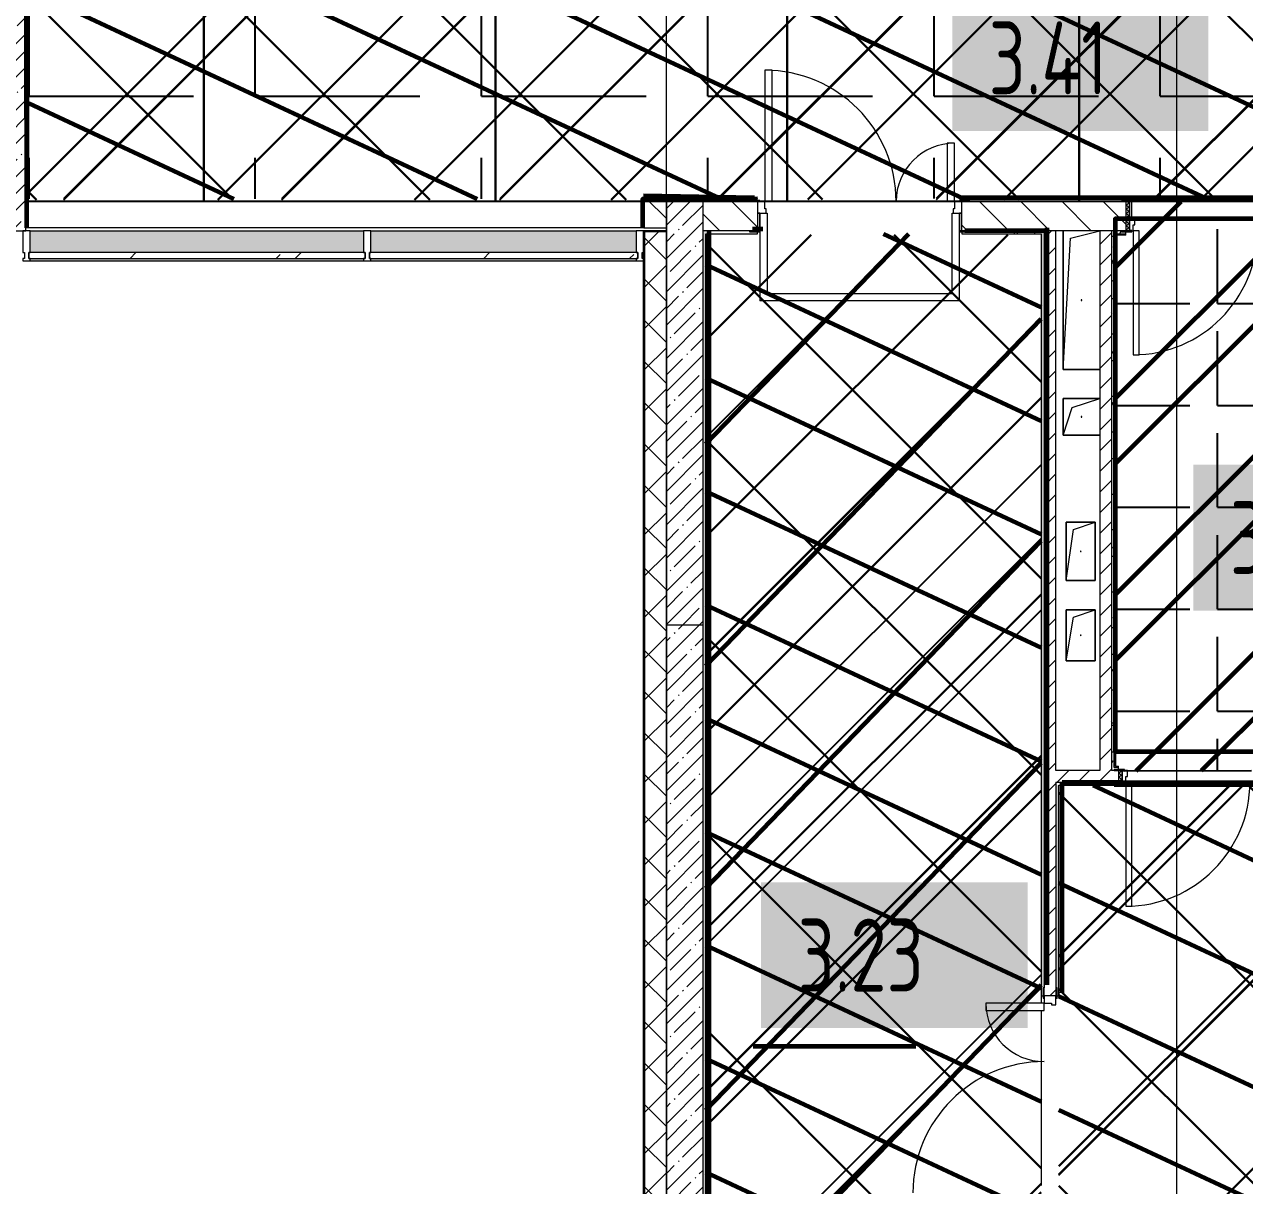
# Model space of a CAD drawing. Header units: millimetres. Extents: x -164500 to 426394, y -51911 to 102118.
# Drawn here: x 374187 to 382551, y 3855 to 11815 of the extents above; entities that cross this region are included whole.
import ezdxf

# ---------------------------------------------------------------- set-up
doc = ezdxf.new("R2010")
doc.units = ezdxf.units.MM
for name, color, linetype, lineweight in [('0) шлифовка', 5, 'Continuous', 60), ('1.4) Плинтус ПЛ-4', 6, 'Continuous', 60), ('196 1-3 этаж гидро изол', 6, 'Continuous', 60), ('284 стык. профилей', 1, 'Continuous', 120), ('5.2) Л-1 Линолеум', 100, 'Continuous', 30), ('7.5) НЗ Линолеум Темпо ПЛЮС', 134, 'Continuous', 30), ('8.1) Нал пол Окт', 5, 'Continuous', 60), ('A-DOOR-2', 7, 'Continuous', 5), ('A-FLOR', 7, 'Continuous', 9), ('A-GENM', 7, 'Continuous', 9), ('A-GLAZ-CURT', 7, 'Continuous', 9), ('A-GLAZ-CURT-1', 7, 'Continuous', 5), ('A-GLAZ-CURT-2', 7, 'Continuous', 20), ('A-GLAZ-CWMG', 7, 'Continuous', 9), ('A-GLAZ-CWMG-1', 7, 'Continuous', 20), ('A-WALL', 7, 'Continuous', 5), ('I-WALL', 7, 'Continuous', 5), ('Оси', 7, 'Continuous', 9)]:
    doc.layers.add(name, color=color, linetype=linetype, lineweight=lineweight)
for name, color, linetype in [('1.2) плитка КР3', 160, 'Continuous'), ('2) защита вин плитк', 6, 'Continuous'), ('3.1) Наливной пол', 3, 'Continuous'), ('3.2.3) Нал-ой пол 4 вып', 3, 'Continuous'), ('3.2.3) Нал-ой пол 5 вып', 5, 'Continuous'), ('3.2.3) П-13', 5, 'Continuous')]:
    doc.layers.add(name, color=color, linetype=linetype)
doc.layers.add('A-AREA-PATT-3', color=7, linetype='Continuous', lineweight=5, true_color=0xe6fae8, transparency=1)
for name, color, linetype, lineweight, true_color in [('A-DOOR-1', 7, 'Continuous', 5, 0xc0c0c0), ('A-DOOR-FRAM-1', 7, 'Continuous', 5, 0xc0c0c0), ('A-WALL-1', 9, 'Continuous', 5, 0x808080), ('A-WALL-FNSH-1', 9, 'Continuous', 5, 0x808080)]:
    doc.layers.add(name, color=color, linetype=linetype, lineweight=lineweight, true_color=true_color)
doc.styles.add('СПДС', font='ГОСТ тип А.ttf', dxfattribs={"width": 0.9})
pattern_1 = [(155, (292979.4, 11329), (-297.8825, -638.811), [])]
pattern_2 = [(45, (289227.4, 1e-08), (-70.71068, 70.71068), [])]
pattern_3 = [(45, (289227.4, 1e-08), (-114.04925, 114.04925), []), (45, (289341.45, 1e-08), (-114.04925, 114.04925), [201.612, -40.322, 6.706, -33.617])]
pattern_4 = [(135, (289227.4, 1e-08), (-141.42136, -141.42136), [])]
pattern_5 = [(0, (289227.4, 1e-08), (243.84, 60.96), [20.117, -162.763, 20.117, -162.763, -975.36]), (0, (289227.4, 1e-08), (243.84, 60.96), [-365.76, 20.117, -345.643, 20.117, -162.763, -426.72]), (0, (289227.4, 1e-08), (243.84, 60.96), [-914.4, 20.117, -101.803, 20.117, -284.683]), (120, (289318.84, 30.48), (-174.71291, 180.691634), [20.117, -162.763, 20.117, -162.763, -975.36]), (120, (289318.84, 30.48), (-174.71291, 180.691634), [-365.76, 20.117, -345.643, 20.117, -162.763, -426.72]), (120, (289318.84, 30.48), (-174.71291, 180.691634), [-914.4, 20.117, -101.803, 20.117, -284.683]), (240, (289349.32, 152.4), (-69.12709, -241.651634), [20.117, -162.763, 20.117, -162.763, -975.36]), (240, (289349.32, 152.4), (-69.12709, -241.651634), [-365.76, 20.117, -345.643, 20.117, -162.763, -426.72]), (240, (289349.32, 152.4), (-69.12709, -241.651634), [-914.4, 20.117, -101.803, 20.117, -284.683])]
pattern_6 = [(45, (292979.4, 11329), (-747.606, 747.606), [])]
pattern_7 = [(45, (292979.4, 11322.1), (-747.606, 747.606), [])]
pattern_8 = [(45, (374218.4, 26822.1), (-747.606, 747.606), [])]
pattern_9 = [(45, (292979.4, 11329), (-673.519, 673.519), []), (135, (292979.4, 11329), (-673.519, -673.519), [])]

# ---------------------------------------------------------------- blocks, each defined once
blk = doc.blocks.new('GM_Отверстие прямоугольное _в плите_ - Отверстие-21958801-Объем проектирования 3 этажа')
at = {"layer": 'A-GENM'}
for p, q in [((-100, -175), (-100, 175)), ((-100, 175), (100, 175)), ((100, 175), (-100, 175)), ((-100, 175), (-100, -175)), ((-50, 125), (100, 175)), ((100, 175), (100, -175)), ((100, -175), (100, 175)), ((-100, -175), (-50, 125)), ((100, -175), (-100, -175)), ((-100, -175), (100, -175))]:
    blk.add_line(p, q, dxfattribs=at)
for start, end in [(360, 180), (180, 360)]:
    blk.add_arc((0, 0), 2.5, start, end, dxfattribs=at)
blk = doc.blocks.new('GM_Отверстие прямоугольное _в плите_ - Отверстие-21992361-Объем проектирования 3 этажа')
at = {"layer": 'A-GENM'}
for p, q in [((-100, -200), (-100, 200)), ((-100, 200), (100, 200)), ((100, 200), (-100, 200)), ((-100, 200), (-100, -200)), ((-50, 150), (100, 200)), ((100, 200), (100, -200)), ((100, -200), (100, 200)), ((-100, -200), (-50, 150)), ((100, -200), (-100, -200)), ((-100, -200), (100, -200))]:
    blk.add_line(p, q, dxfattribs=at)
for start, end in [(360, 180), (180, 360)]:
    blk.add_arc((0, 0), 2.5, start, end, dxfattribs=at)
blk = doc.blocks.new('GM_Отверстие прямоугольное _в плите_ - Отверстие-21992459-Объем проектирования 3 этажа')
at = {"layer": 'A-GENM'}
for p, q in [((-125, -475), (-125, 475)), ((-125, 475), (-125, -475)), ((-125, -475), (-75, 425)), ((-75, 425), (125, 475)), ((125, -475), (-125, -475)), ((-125, -475), (125, -475))]:
    blk.add_line(p, q, dxfattribs=at)
for start, end in [(360, 180), (180, 360)]:
    blk.add_arc((0, 0), 2.5, start, end, dxfattribs=at)
blk = doc.blocks.new('GM_Отверстие прямоугольное _в плите_ - Отверстие-21605184-Объем проектирования 3 этажа')
at = {"layer": 'A-GENM'}
for p, q in [((-125, -125), (-125, 125)), ((-125, 125), (125, 125)), ((125, 125), (-125, 125)), ((-125, 125), (-125, -125)), ((-62.5, 62.5), (125, 125)), ((-125, -125), (-62.5, 62.5)), ((125, -125), (-125, -125)), ((-125, -125), (125, -125))]:
    blk.add_line(p, q, dxfattribs=at)
for start, end in [(360, 180), (180, 360)]:
    blk.add_arc((0, 0), 2.5, start, end, dxfattribs=at)
blk = doc.blocks.new('Системная панель - Стекло - 40мм-33184352-Объем проектирования 3 этажа')
at = {"layer": 'A-GLAZ-CURT-1'}
h = blk.add_hatch(dxfattribs=at)
h.set_pattern_fill('FP_201', color=256, style=0, pattern_type=2)
h.set_pattern_definition([(45, (-86342.5, -10010), (-565.6854, 565.6854), [400, -1200]), (45, (-86742.5, -10210), (-565.6854, 565.6854), [1200, -400]), (45, (-85942.5, -10410), (-565.6854, 565.6854), [400, -1200])])
h.paths.add_polyline_path([(509.9, 0), (1152.5, 0), (1152.5, 40), (-1152.5, 40), (-1152.5, 0)])
at = {"layer": 'A-GLAZ-CURT-2'}
for p, q in [((1152.5, 40), (-1152.5, 40)), ((-1152.5, 40), (-1152.5, 0)), ((-1152.5, 0), (1152.5, 0)), ((1152.5, 0), (1152.5, 40))]:
    blk.add_line(p, q, dxfattribs=at)
blk = doc.blocks.new('Системная панель - Стекло - 40мм-33184353-Объем проектирования 3 этажа')
at = {"layer": 'A-GLAZ-CURT-1'}
h = blk.add_hatch(dxfattribs=at)
h.set_pattern_fill('FP_202', color=256, style=0, pattern_type=2)
h.set_pattern_definition([(45, (-88444.25, -10010), (-565.6854, 565.6854), [400, -1200]), (45, (-88844.25, -10210), (-565.6854, 565.6854), [1200, -400]), (45, (-88044.25, -10410), (-565.6854, 565.6854), [400, -1200])])
h.paths.add_polyline_path([(583.7, 0), (919.2, 0), (919.2, 40), (-919.2, 40), (-919.2, 0), (-244.3, 0)])
at = {"layer": 'A-GLAZ-CURT-2'}
for p, q in [((919.2, 40), (-919.2, 40)), ((-919.2, 40), (-919.2, 0)), ((-919.2, 0), (919.2, 0)), ((919.2, 0), (919.2, 40))]:
    blk.add_line(p, q, dxfattribs=at)
blk = doc.blocks.new('Прямоугольный импост - Импост структурный с накладкой - 190мм-33184356-Объем проектирования 3 этажа')
at = {"layer": 'A-GLAZ-CWMG-1'}
for p, q in [((-50, 0), (-50, 17)), ((-50, 17), (0, 17)), ((-40, 0), (-50, 0)), ((-40, -40), (-40, 0)), ((0, 0), (-10, 0)), ((-10, 0), (-10, -40)), ((0, 17), (0, 0)), ((-50, -190), (-50, -40)), ((-50, -40), (-40, -40)), ((-10, -40), (0, -40)), ((0, -40), (0, -190)), ((0, -190), (-50, -190))]:
    blk.add_line(p, q, dxfattribs=at)
blk = doc.blocks.new('Прямоугольный импост - Импост структурный с накладкой - 190мм-33184358-Объем проектирования 3 этажа')
at = {"layer": 'A-GLAZ-CWMG-1'}
for p, q in [((0, 17), (-50, 17)), ((-50, 17), (-50, 0)), ((-50, 0), (-40, 0)), ((-40, 0), (-40, -40)), ((-10, -40), (-10, 0)), ((-10, 0), (0, 0)), ((0, 0), (0, 17)), ((-40, -40), (-50, -40)), ((-50, -40), (-50, -190)), ((0, -40), (-10, -40)), ((0, -190), (0, -40)), ((-50, -190), (0, -190))]:
    blk.add_line(p, q, dxfattribs=at)
blk = doc.blocks.new('Прямоугольный импост - Импост структурный с накладкой - 190мм-33184349-Объем проектирования 3 этажа')
at = {"layer": 'A-GLAZ-CWMG-1'}
for p, q in [((-25, 0), (-25, 17)), ((-25, 17), (25, 17)), ((-15, 0), (-25, 0)), ((-15, -40), (-15, 0)), ((25, 0), (15, 0)), ((15, 0), (15, -40)), ((25, 17), (25, 0)), ((-25, -190), (-25, -40)), ((-25, -40), (-15, -40)), ((15, -40), (25, -40)), ((25, -40), (25, -190)), ((25, -190), (-25, -190))]:
    blk.add_line(p, q, dxfattribs=at)
blk = doc.blocks.new('Прямоугольный импост - Импост структурный с накладкой - 190мм-23186050-Объем проектирования 3 этажа')
at = {"layer": 'A-GLAZ-CWMG'}
for points in [[(87285, 10250), (87285, 10400), (85000, 10400), (85000, 10250), (86652.4, 10250)], [(87285, 10193), (87285, 10210), (85000, 10210), (85000, 10193), (86652.4, 10193)]]:
    blk.add_hatch(color=256, dxfattribs=at).paths.add_polyline_path(points)
for p, q in [((85000, 10400), (87285, 10400)), ((85000, 10193), (87285, 10193))]:
    blk.add_line(p, q, dxfattribs=at)
blk = doc.blocks.new('Прямоугольный импост - Импост структурный с накладкой - 190мм-23186051-Объем проектирования 3 этажа')
at = {"layer": 'A-GLAZ-CWMG'}
for points in [[(88000, 10250), (88000, 10400), (87335, 10400), (87335, 10250)], [(87335, 10193), (88000, 10193), (88000, 10210), (87335, 10210)]]:
    blk.add_hatch(color=256, dxfattribs=at).paths.add_polyline_path(points)
for p, q in [((87335, 10400), (88000, 10400)), ((87335, 10193), (88000, 10193))]:
    blk.add_line(p, q, dxfattribs=at)
blk = doc.blocks.new('Прямоугольный импост - Импост структурный с накладкой - 190мм-23186052-Объем проектирования 3 этажа')
at = {"layer": 'A-GLAZ-CWMG'}
for points in [[(88000, 10250), (89153.5, 10250), (89153.5, 10400), (88000, 10400), (88000, 10380)], [(89153.5, 10193), (89153.5, 10210), (88000, 10210), (88000, 10193), (88828, 10193)]]:
    blk.add_hatch(color=256, dxfattribs=at).paths.add_polyline_path(points)
for p, q in [((88000, 10400), (89153.5, 10400)), ((88000, 10193), (89153.5, 10193))]:
    blk.add_line(p, q, dxfattribs=at)

msp = doc.modelspace()

# ---------------------------------------------------------------- hatches: boundary and pattern name
at = {"layer": '0) шлифовка', "true_color": 0x2776bb}
h = msp.add_hatch(dxfattribs=at)
h.set_pattern_fill('ANSI31', color=152, scale=222, angle=110)
h.set_pattern_definition([(155, (374218.4, 26829), (-297.882, -638.81), [])])
h.paths.add_polyline_path([(387706.402, 13379), (387677.402, 13379), (374218.402, 13379), (374218.402, 10620), (378430.902, 10620), (378430.902, 10621), (379212.402, 10621), (384786.395, 10621), (384786.395, 10622), (386435.177, 10622), (386625.402, 10621.105), (386625.402, 11341), (387706.402, 11341)])
h = msp.add_hatch(dxfattribs=at)
h.set_pattern_fill('ANSI31', color=152, scale=222, angle=110)
h.set_pattern_definition(pattern_1)
h.paths.add_polyline_path([(381156.402, 10379), (380612.402, 10379), (378858.402, 10379), (378858.402, 171), (381156.402, 171), (381156.402, 3755)])
h = msp.add_hatch(dxfattribs=at)
h.set_pattern_fill('ANSI31', color=152, scale=222, angle=110)
h.set_pattern_definition(pattern_1)
h.paths.add_polyline_path([(383416.402, 6599), (382637.402, 6599), (381278.402, 6599), (381278.402, 5155), (381278.402, 171), (381957.402, 171), (382857.402, 171), (384007.402, 171), (386307.402, 171), (387357.402, 171), (388257.402, 171), (389157.402, 171), (390057.402, 171), (390796.402, 171), (390796.402, 1465), (390796.402, 5159), (389937.402, 5159), (383416.402, 5159)])
at = {"layer": '1.2) плитка КР3'}
h = msp.add_hatch(dxfattribs=at)
h.set_pattern_fill('ANGLE', color=256, scale=100)
h.set_pattern_definition([(0, (381666.4, 10600), (0, 698.5), [508, -190.5]), (90, (381666.4, 10600), (-698.5, 4e-14), [508, -190.5])])
h.paths.add_polyline_path([(383408.402, 10371), (382687.402, 10371), (382630.259, 10401), (382637.402, 10401), (382637.402, 10440), (382627.402, 10440), (382627.402, 10480), (382647.402, 10548.571), (382647.402, 10600), (381777.402, 10600), (381777.402, 10480), (381797.402, 10480), (381797.402, 10440), (381785.402, 10392), (381737.402, 10392), (381737.402, 10371), (381666.402, 10371), (381666.402, 6729), (381687.402, 6729), (381742.64, 6700), (381747.402, 6700), (381747.402, 6699.023), (382577.402, 6699.977), (382577.402, 6700), (382597.402, 6700), (382597.402, 6708), (382637.402, 6708), (382637.402, 6729), (383408.402, 6729)])
at = {"layer": '196 1-3 этаж гидро изол'}
h = msp.add_hatch(dxfattribs=at)
h.set_pattern_fill('ANSI32', color=256, scale=100)
h.set_pattern_definition([(45, (381666.4, 10600), (-673.52, 673.52), []), (45, (382115.4, 10600), (-673.52, 673.52), [])])
h.paths.add_polyline_path([(383408.402, 10371), (382687.402, 10371), (382630.259, 10401), (382637.402, 10401), (382637.402, 10440), (382627.402, 10440), (382627.402, 10480), (382647.402, 10548.571), (382647.402, 10600), (381777.402, 10600), (381777.402, 10480), (381797.402, 10480), (381797.402, 10440), (381785.402, 10392), (381737.402, 10392), (381737.402, 10371), (381666.402, 10371), (381666.402, 6729), (381687.402, 6729), (381742.64, 6700), (381747.402, 6700), (381747.402, 6699.023), (382577.402, 6699.977), (382577.402, 6700), (382597.402, 6700), (382597.402, 6708), (382637.402, 6708), (382637.402, 6729), (383408.402, 6729)])
at = {"layer": '2) защита вин плитк'}
h = msp.add_hatch(dxfattribs=at)
h.set_pattern_fill('ANSI31', color=256, scale=333)
h.set_pattern_definition(pattern_8)
h.paths.add_polyline_path([(387706.402, 13372.054), (387677.402, 13372.054), (374218.402, 13372.054), (374218.402, 10613.054), (378430.902, 10613.054), (378430.902, 10614.054), (379212.402, 10614.054), (384786.395, 10614.054), (384786.395, 10615.054), (386435.177, 10615.054), (386625.402, 10614.159), (386625.402, 11334.054), (387706.402, 11334.054)])
h = msp.add_hatch(dxfattribs=at)
h.set_pattern_fill('ANSI31', color=256, scale=333)
h.set_pattern_definition(pattern_8)
h.paths.add_polyline_path([(387706.402, 13372.054), (387677.402, 13372.054), (374218.402, 13372.054), (374218.402, 10613.054), (378430.902, 10613.054), (378430.902, 10614.054), (379212.402, 10614.054), (384786.395, 10614.054), (384786.395, 10615.054), (386435.177, 10615.054), (386625.402, 10614.159), (386625.402, 11334.054), (387706.402, 11334.054)])
h = msp.add_hatch(dxfattribs=at)
h.set_pattern_fill('ANSI31', color=256, scale=333)
h.set_pattern_definition(pattern_7)
h.paths.add_polyline_path([(381156.402, 10372.054), (380612.402, 10372.054), (378858.402, 10372.054), (378858.402, 164.054), (381156.402, 164.054), (381156.402, 3748.054)])
h = msp.add_hatch(dxfattribs=at)
h.set_pattern_fill('ANSI31', color=256, scale=333)
h.set_pattern_definition(pattern_7)
h.paths.add_polyline_path([(381156.402, 10372.054), (380612.402, 10372.054), (378858.402, 10372.054), (378858.402, 164.054), (381156.402, 164.054), (381156.402, 3748.054)])
h = msp.add_hatch(dxfattribs=at)
h.set_pattern_fill('ANSI31', color=256, scale=333)
h.set_pattern_definition(pattern_7)
h.paths.add_polyline_path([(383416.402, 6592.054), (382637.402, 6592.054), (381278.402, 6592.054), (381278.402, 5148.054), (381278.402, 164.054), (381957.402, 164.054), (382857.402, 164.054), (384007.402, 164.054), (386307.402, 164.054), (387357.402, 164.054), (388257.402, 164.054), (389157.402, 164.054), (390057.402, 164.054), (390796.402, 164.054), (390796.402, 1458.054), (390796.402, 5152.054), (389937.402, 5152.054), (383416.402, 5152.054)])
at = {"layer": '3.1) Наливной пол'}
h = msp.add_hatch(dxfattribs=at)
h.set_pattern_fill('ANSI31', color=256, scale=333)
h.set_pattern_definition(pattern_6)
h.paths.add_polyline_path([(383416.402, 6599), (382637.402, 6599), (381278.402, 6599), (381278.402, 5155), (381278.402, 171), (381957.402, 171), (382857.402, 171), (384007.402, 171), (386307.402, 171), (387357.402, 171), (388257.402, 171), (389157.402, 171), (390057.402, 171), (390796.402, 171), (390796.402, 1465), (390796.402, 5159), (389937.402, 5159), (383416.402, 5159)])
at = {"layer": '3.2.3) Нал-ой пол 4 вып'}
h = msp.add_hatch(dxfattribs=at)
h.set_pattern_fill('ANSI31', color=256, scale=333)
h.set_pattern_definition(pattern_6)
h.paths.add_polyline_path([(383416.402, 6599), (382637.402, 6599), (381278.402, 6599), (381278.402, 5155), (381278.402, 171), (381957.402, 171), (382857.402, 171), (384007.402, 171), (386307.402, 171), (387357.402, 171), (388257.402, 171), (389157.402, 171), (390057.402, 171), (390796.402, 171), (390796.402, 1465), (390796.402, 5159), (389937.402, 5159), (383416.402, 5159)])
at = {"layer": '3.2.3) Нал-ой пол 5 вып'}
h = msp.add_hatch(dxfattribs=at)
h.set_pattern_fill('ANSI34', color=256, scale=222)
h.set_pattern_definition([(45, (292979.4, 11329), (-2990.43, 2990.43), []), (45, (293976, 11329), (-2990.43, 2990.43), []), (45, (294973, 11329), (-2990.43, 2990.43), []), (45, (295970, 11329), (-2990.43, 2990.43), [])])
h.paths.add_polyline_path([(381156.402, 10379), (380612.402, 10379), (378858.402, 10379), (378858.402, 171), (381156.402, 171), (381156.402, 3755)])
at = {"layer": '3.2.3) П-13'}
h = msp.add_hatch(dxfattribs=at)
h.set_pattern_fill('ANGLE', color=256, scale=222)
h.set_pattern_definition([(0, (374218.4, 26829), (0, 1550.67), [1127.76, -422.91]), (90, (374218.4, 26829), (-1550.67, 9e-14), [1127.76, -422.91])])
h.paths.add_polyline_path([(387706.402, 13379), (387677.402, 13379), (374218.402, 13379), (374218.402, 10620), (378430.902, 10620), (378430.902, 10621), (379212.402, 10621), (384786.395, 10621), (384786.395, 10622), (386435.177, 10622), (386625.402, 10621.105), (386625.402, 11341), (387706.402, 11341)])
at = {"layer": '5.2) Л-1 Линолеум'}
h = msp.add_hatch(dxfattribs=at)
h.set_pattern_fill('ANSI37', color=256, scale=300)
h.set_pattern_definition([(45, (374218.4, 26829), (-673.52, 673.52), []), (135, (374218.4, 26829), (-673.52, -673.52), [])])
h.paths.add_polyline_path([(387706.402, 13372.054), (387677.402, 13372.054), (374218.402, 13372.054), (374218.402, 10613.054), (378430.902, 10613.054), (378430.902, 10614.054), (379212.402, 10614.054), (384786.395, 10614.054), (384786.395, 10615.054), (386435.177, 10615.054), (386625.402, 10614.159), (386625.402, 11334.054), (387706.402, 11334.054)])
h = msp.add_hatch(dxfattribs=at)
h.set_pattern_fill('ANSI37', color=256, scale=300)
h.set_pattern_definition(pattern_9)
h.paths.add_polyline_path([(381156.402, 10372.054), (380612.402, 10372.054), (378858.402, 10372.054), (378858.402, 164.054), (381156.402, 164.054), (381156.402, 3748.054)])
h = msp.add_hatch(dxfattribs=at)
h.set_pattern_fill('ANSI37', color=256, scale=300)
h.set_pattern_definition(pattern_9)
h.paths.add_polyline_path([(383416.402, 6592.054), (382637.402, 6592.054), (381278.402, 6592.054), (381278.402, 5148.054), (381278.402, 164.054), (381957.402, 164.054), (382857.402, 164.054), (384007.402, 164.054), (386307.402, 164.054), (387357.402, 164.054), (388257.402, 164.054), (389157.402, 164.054), (390057.402, 164.054), (390796.402, 164.054), (390796.402, 1458.054), (390796.402, 5152.054), (389937.402, 5152.054), (383416.402, 5152.054)])
at = {"layer": '7.5) НЗ Линолеум Темпо ПЛЮС'}
h = msp.add_hatch(dxfattribs=at)
h.set_pattern_fill('ANSI31', color=256, scale=333)
h.set_pattern_definition([(45, (374218.4, 26829), (-747.606, 747.606), [])])
h.paths.add_polyline_path([(387706.402, 13379), (387677.402, 13379), (374218.402, 13379), (374218.402, 10620), (378430.902, 10620), (378430.902, 10621), (379212.402, 10621), (384786.395, 10621), (384786.395, 10622), (386435.177, 10622), (386625.402, 10621.105), (386625.402, 11341), (387706.402, 11341)])
at = {"layer": '8.1) Нал пол Окт', "transparency": 33554687}
h = msp.add_hatch(dxfattribs=at)
h.set_pattern_fill('ANSI31', color=256, scale=333, angle=1)
h.set_pattern_definition([(46, (292979.4, 11329), (-760.54, 734.445), [])])
h.paths.add_polyline_path([(381156.402, 10379), (380612.402, 10379), (378858.402, 10379), (378858.402, 171), (381156.402, 171), (381156.402, 3755)])
at = {"layer": 'A-AREA-PATT-3'}
h = msp.add_hatch(color=256, dxfattribs=at)
h.paths.add_polyline_path([(383408.402, 6724.5), (383412.902, 6724.5), (383412.902, 10375.5), (382687.402, 10375.5), (382687.402, 10371), (383408.402, 10371), (383408.402, 6729), (382637.402, 6729), (382637.733, 6724.5), (383027.402, 6724.5)])
h.paths.add_polyline_path([(381676.902, 6724.5), (381687.402, 6724.5), (381687.328, 6729), (381666.402, 6729), (381666.402, 10371), (381737.402, 10371), (381737.341, 10375.5), (381661.902, 10375.5), (381661.902, 6724.5), (381666.402, 6724.5)])
at = {"layer": 'A-DOOR-2'}
h = msp.add_hatch(dxfattribs=at)
h.set_pattern_fill('FP_33', color=256, angle=180, style=0, pattern_type=2)
h.set_pattern_definition([(315, (380398.491, 10335.315), (14.14214, 14.14214), []), (45, (380398.491, 10335.315), (-14.14214, 14.14214), [])])
h.paths.add_polyline_path([(381762.402, 10400), (381762.402, 10600), (381737.402, 10600), (381737.402, 10400)])
h = msp.add_hatch(dxfattribs=at)
h.set_pattern_fill('FP_35', color=256, angle=180, style=0, pattern_type=2)
h.set_pattern_definition([(315, (380348.491, 6555.315), (14.14214, 14.14214), []), (45, (380348.491, 6555.315), (-14.14214, 14.14214), [])])
h.paths.add_polyline_path([(381687.402, 6620), (381712.402, 6622.105), (381712.402, 6700), (381687.402, 6700)])
at = {"layer": 'A-WALL'}
h = msp.add_hatch(dxfattribs=at)
h.set_pattern_fill('FP_24', color=256, style=0, pattern_type=2)
h.set_pattern_definition([(45, (289227.4, 1e-08), (-141.42136, 141.42136), []), (135, (289227.4, 1e-08), (-141.42136, -141.42136), [])])
h.paths.add_polyline_path([(378587.402, -100), (378587.402, 10392), (378437.402, 10392), (378437.402, -100)])
at = {"layer": 'I-WALL'}
h = msp.add_hatch(dxfattribs=at)
h.set_pattern_fill('FP_1', color=256, style=0, pattern_type=2)
h.set_pattern_definition(pattern_3)
h.paths.add_polyline_path([(373988.095, 10400), (374197.402, 10400), (374197.402, 19100), (373977.402, 19100), (373977.402, 10400), (373985.821, 10400)])
h = msp.add_hatch(dxfattribs=at)
h.set_pattern_fill('FP_191', color=256, style=0, pattern_type=2)
h.set_pattern_definition(pattern_5)
h.paths.add_polyline_path([(374217.402, 10620), (374217.402, 13400), (374197.402, 13400), (374197.402, 10620), (374202.129, 10620)])
h = msp.add_hatch(dxfattribs=at)
h.set_pattern_fill('FP_23', color=256, style=0, pattern_type=2)
h.set_pattern_definition(pattern_4)
h.paths.add_polyline_path([(378587.402, 10420), (378587.402, 10620), (378430.902, 10620), (378430.902, 10420)])
h = msp.add_hatch(dxfattribs=at)
h.set_pattern_fill('FP_1', color=256, style=0, pattern_type=2)
h.set_pattern_definition(pattern_3)
h.paths.add_polyline_path([(378837.402, 7700), (378837.402, 10600), (378587.402, 10600), (378587.402, 7700)])
h = msp.add_hatch(dxfattribs=at)
h.set_pattern_fill('FP_23', color=256, style=0, pattern_type=2)
h.set_pattern_definition(pattern_4)
h.paths.add_polyline_path([(396337.402, 10400), (396357.402, 10400), (396357.402, 10600), (394322.402, 10600), (394322.402, 10400), (395459.78, 10400)])
h.paths.add_polyline_path([(392842.402, 10400), (392872.402, 10400), (392872.402, 10600), (390837.402, 10600), (390837.402, 10400), (391108.676, 10400)])
h.paths.add_polyline_path([(383437.402, 10400), (383437.402, 10600), (382687.402, 10600), (382687.402, 10400), (383417.402, 10400)])
h.paths.add_polyline_path([(379188.048, 10400), (379212.402, 10400), (379212.402, 10600), (378837.402, 10600), (378837.402, 10400), (379187.402, 10400)])
h.paths.add_polyline_path([(381307.402, 10400), (381737.402, 10400), (381737.402, 10600), (380612.402, 10600), (380612.402, 10400), (381257.402, 10400)])
h = msp.add_hatch(dxfattribs=at)
h.set_pattern_fill('FP_191', color=256, style=0, pattern_type=2)
h.set_pattern_definition(pattern_5)
h.paths.add_polyline_path([(378837.402, 170), (378857.402, 170), (378856.45, 10380), (378837.402, 10400), (378837.402, 319.25)])
h.paths.add_polyline_path([(378857.402, 10380), (378857.402, 10400), (378837.402, 10400), (378844.609, 10392.793)])
h = msp.add_hatch(dxfattribs=at)
h.set_pattern_fill('FP_191', color=256, style=0, pattern_type=2)
h.set_pattern_definition(pattern_5)
h.paths.add_polyline_path([(378971.002, 10380), (379212.402, 10380), (379212.402, 10392), (379157.402, 10392), (379157.402, 10400), (378857.402, 10400), (378857.404, 10380)])
h.paths.add_polyline_path([(380612.402, 10380), (381157.402, 10380), (381157.402, 10400), (380667.402, 10400), (380667.402, 10392), (380612.402, 10392)])
h = msp.add_hatch(dxfattribs=at)
h.set_pattern_fill('FP_191', color=256, style=0, pattern_type=2)
h.set_pattern_definition(pattern_5)
h.paths.add_polyline_path([(381177.402, 100), (381177.402, 3700), (381169.402, 3700), (381169.402, 3755), (381157.402, 3755), (381157.402, 100)])
h.paths.add_polyline_path([(381159.471, 5155), (381169.402, 5155), (381169.402, 5210), (381177.402, 5210), (381177.402, 10400), (381157.402, 10379), (381157.402, 5155)])
h.paths.add_polyline_path([(381157.402, 10380), (381177.402, 10400), (381157.402, 10400), (381157.402, 10391.795)])
h = msp.add_hatch(dxfattribs=at)
h.set_pattern_fill('FP_22', color=256, style=0, pattern_type=2)
h.set_pattern_definition(pattern_2)
h.paths.add_polyline_path([(381257.402, 100), (381257.402, 3755), (381177.402, 3755), (381177.402, 100)])
h.paths.add_polyline_path([(381177.402, 5155), (381257.402, 5155), (381257.402, 10400), (381177.402, 10400), (381177.402, 5180)])
h = msp.add_hatch(dxfattribs=at)
h.set_pattern_fill('FP_22', color=256, style=0, pattern_type=2)
h.set_pattern_definition(pattern_2)
h.paths.add_polyline_path([(381557.402, 6700), (381637.402, 6700), (381637.402, 10400), (381557.402, 10400), (381557.402, 6962.131)])
h = msp.add_hatch(dxfattribs=at)
h.set_pattern_fill('FP_191', color=256, style=0, pattern_type=2)
h.set_pattern_definition(pattern_5)
h.paths.add_polyline_path([(381657.402, 6720), (381657.238, 10400), (381637.402, 10400), (381637.402, 6720)])
h = msp.add_hatch(dxfattribs=at)
h.set_pattern_fill('FP_191', color=256, style=0, pattern_type=2)
h.set_pattern_definition(pattern_5)
h.paths.add_polyline_path([(381657.511, 10400), (381657.402, 10400), (381657.402, 10380)])
h.paths.add_polyline_path([(381666.402, 10380), (381737.402, 10380), (381737.402, 10392), (381707.402, 10392.5), (381707.402, 10400), (381657.511, 10400), (381657.402, 10380)])
h.paths.add_polyline_path([(382687.402, 10380), (383417.402, 10380), (383417.402, 10400), (382717.402, 10400), (382717.402, 10392), (382687.402, 10392)])
h = msp.add_hatch(dxfattribs=at)
h.set_pattern_fill('FP_1', color=256, style=0, pattern_type=2)
h.set_pattern_definition(pattern_3)
h.paths.add_polyline_path([(378587.402, 100), (378837.402, 100), (378837.402, 7700), (378587.402, 7700), (378587.402, 150)])
h = msp.add_hatch(dxfattribs=at)
h.set_pattern_fill('FP_22', color=256, style=0, pattern_type=2)
h.set_pattern_definition(pattern_2)
h.paths.add_polyline_path([(381637.402, 6620), (381687.402, 6620), (381687.402, 6700), (381257.402, 6700), (381257.402, 6620), (381557.402, 6620)])
h.paths.add_polyline_path([(382667.402, 6620), (383437.402, 6620), (383437.402, 6700), (382637.402, 6700), (382637.402, 6620)])
h = msp.add_hatch(dxfattribs=at)
h.set_pattern_fill('FP_191', color=256, style=0, pattern_type=2)
h.set_pattern_definition(pattern_5)
h.paths.add_polyline_path([(382687.402, 6700), (383417.402, 6700), (383417.402, 6720), (382637.402, 6720), (382637.51, 6708), (382667.402, 6708), (382667.402, 6700), (382677.282, 6700)])
h.paths.add_polyline_path([(381657.402, 6700), (381657.402, 6708), (381687.402, 6708), (381687.402, 6720), (381637.402, 6720), (381637.402, 6700)])
h = msp.add_hatch(dxfattribs=at)
h.set_pattern_fill('FP_191', color=256, style=0, pattern_type=2)
h.set_pattern_definition(pattern_5)
h.paths.add_polyline_path([(381318.692, 6600), (381687.402, 6600), (381687.402, 6612), (381657.402, 6612), (381657.402, 6620), (381257.402, 6620), (381257.402, 6600), (381314.321, 6600)])
h.paths.add_polyline_path([(382637.402, 6600), (383416.402, 6600), (383417.12, 6620), (382667.402, 6619.23), (382667.402, 6612), (382637.402, 6612)])
h = msp.add_hatch(dxfattribs=at)
h.set_pattern_fill('FP_191', color=256, style=0, pattern_type=2)
h.set_pattern_definition(pattern_5)
h.paths.add_polyline_path([(381257.402, 100), (381277.402, 100), (381275.333, 3755), (381265.402, 3755), (381265.402, 3700), (381257.402, 3700), (381257.402, 106.612)])
h.paths.add_polyline_path([(381265.402, 5155), (381277.402, 5155), (381277.402, 6599), (381257.402, 6600), (381258.164, 5210), (381265.402, 5210), (381265.402, 5168.333)])

# ---------------------------------------------------------------- linework, layer by layer
msp.add_lwpolyline([(414057.402, 10600), (374197.402, 10600), (374197.402, 13400), (414057.402, 13400)], close=True)
msp.add_lwpolyline([(381727.402, 6699), (382597.402, 6700)])
at = {"layer": '0) шлифовка'}
msp.add_lwpolyline([(379182.118, 4810.128), (380297.065, 4810.128)], dxfattribs=at)
at = {"layer": '1.4) Плинтус ПЛ-4'}
for p, q in [((378878.402, 10401), (378878.402, 191)), ((379178.402, 10413), (379248.402, 10413)), ((380633.402, 10401), (381178.402, 10401)), ((381198.402, 5231), (381198.402, 10421)), ((381298.402, 6621), (381298.402, 5176)), ((381299.402, 6620), (381708.402, 6620))]:
    msp.add_line(p, q, dxfattribs=at)
for points in [[(374367.402, 13420.941), (374197.402, 13420), (374202.402, 10420)], [(378429.902, 10641), (379192.402, 10628)], [(380597.402, 10628), (381737.402, 10628)], [(378426.402, 10420), (378426.402, 10620), (379212.402, 10621)]]:
    msp.add_lwpolyline(points, dxfattribs=at)
at = {"layer": '196 1-3 этаж гидро изол'}
msp.add_lwpolyline([(381664.264, 6831.088), (383394.264, 6831.088), (383394.264, 10482.088), (381664.264, 10482.088)], close=True, dxfattribs=at)
at = {"layer": '284 стык. профилей'}
for points in [[(381737.402, 10621), (383107.282, 10621)], [(381657.402, 6612), (383027.282, 6612)]]:
    msp.add_lwpolyline(points, dxfattribs=at)
at = {"layer": '7.5) НЗ Линолеум Темпо ПЛЮС'}
for points in [[(375416.213, 10599), (375416.213, 13378)], [(377416.213, 10599), (377416.213, 13378)], [(379416.213, 10598.941), (379416.213, 13377.941)], [(381416.213, 10598.941), (381416.213, 13377.941)]]:
    msp.add_lwpolyline(points, dxfattribs=at)
at = {"layer": 'A-DOOR-1'}
for p, q in [((379262.402, 11500), (379262.402, 10600)), ((379312.402, 11500), (379262.402, 11500)), ((379312.402, 10600), (379312.402, 11500)), ((380562.402, 11000), (380512.402, 11000)), ((380512.402, 11000), (380512.402, 10600)), ((380562.402, 10600), (380562.402, 11000)), ((379262.402, 10600), (379312.402, 10600)), ((380512.402, 10600), (380562.402, 10600)), ((381827.402, 10400), (381787.402, 10400)), ((381787.402, 10400), (381787.402, 9550)), ((381827.402, 9550), (381827.402, 10400)), ((381787.402, 9550), (381827.402, 9550)), ((381777.402, 6620), (381737.402, 6620)), ((381737.402, 6620), (381737.402, 5770)), ((381777.402, 5770), (381777.402, 6620)), ((381737.402, 5770), (381777.402, 5770)), ((380777.402, 5105), (380777.402, 5055)), ((381177.402, 5105), (380777.402, 5105)), ((381177.402, 5055), (381177.402, 5105)), ((380777.402, 5055), (381177.402, 5055))]:
    msp.add_line(p, q, dxfattribs=at)
for centre, radius, start, end in [((379262.402, 10600), 900, 0, 90), ((380562.402, 10600), 400, 90, 180), ((381787.402, 10400), 850, 270, 0), ((381737.402, 6620), 850, 270, 0), ((381177.402, 5105), 400, 180, 270), ((381177.402, 3805), 900, 90, 180)]:
    msp.add_arc(centre, radius, start, end, dxfattribs=at)
at = {"layer": 'A-DOOR-FRAM-1'}
for p, q in [((379227.402, 10608), (379157.402, 10608)), ((379157.402, 10608), (379157.402, 10600)), ((379157.402, 10600), (379227.402, 10600)), ((379262.402, 10600), (379212.402, 10600)), ((379212.402, 10600), (379212.402, 10520)), ((379227.402, 10600), (379227.402, 10608)), ((379262.402, 10550), (379262.402, 10600)), ((379272.402, 10550), (379262.402, 10550)), ((379272.402, 10520), (379272.402, 10550)), ((380562.402, 10550), (380552.402, 10550)), ((380552.402, 10550), (380552.402, 10520)), ((380562.402, 10600), (380562.402, 10550)), ((380612.402, 10600), (380562.402, 10600)), ((380667.402, 10608), (380597.402, 10608)), ((380597.402, 10608), (380597.402, 10600)), ((380597.402, 10600), (380667.402, 10600)), ((380612.402, 10520), (380612.402, 10600)), ((380667.402, 10600), (380667.402, 10608)), ((381777.402, 10608), (381707.402, 10608)), ((381707.402, 10608), (381707.402, 10600)), ((381707.402, 10600), (381777.402, 10600)), ((381762.402, 10600), (381737.402, 10600)), ((381737.402, 10600), (381737.402, 10400)), ((381762.402, 10400), (381762.402, 10600)), ((381777.402, 10600), (381762.402, 10600)), ((381762.402, 10600), (381762.402, 10480)), ((381777.402, 10600), (381777.402, 10608)), ((381777.402, 10480), (381777.402, 10600)), ((379212.402, 10520), (379272.402, 10520)), ((379227.402, 10520), (379212.402, 10520)), ((379212.402, 10520), (379212.402, 10400)), ((379227.402, 10400), (379227.402, 10520)), ((380552.402, 10520), (380612.402, 10520)), ((380612.402, 10520), (380597.402, 10520)), ((380597.402, 10520), (380597.402, 10400)), ((380612.402, 10400), (380612.402, 10520)), ((381797.402, 10480), (381762.402, 10480)), ((381762.402, 10480), (381762.402, 10400)), ((381762.402, 10480), (381777.402, 10480)), ((381797.402, 10440), (381797.402, 10480)), ((379227.402, 10400), (379157.402, 10400)), ((379157.402, 10400), (379157.402, 10392)), ((379157.402, 10392), (379227.402, 10392)), ((379212.402, 10400), (379227.402, 10400)), ((379227.402, 10392), (379227.402, 10400)), ((380597.402, 10400), (380612.402, 10400)), ((380667.402, 10400), (380597.402, 10400)), ((380597.402, 10400), (380597.402, 10392)), ((380597.402, 10392), (380667.402, 10392)), ((380667.402, 10392), (380667.402, 10400)), ((381777.402, 10400), (381707.402, 10400)), ((381707.402, 10400), (381707.402, 10392)), ((381707.402, 10392), (381777.402, 10392)), ((381737.402, 10400), (381762.402, 10400)), ((381777.402, 10401), (381762.402, 10401)), ((381762.402, 10401), (381762.402, 10400)), ((381762.402, 10400), (381787.402, 10400)), ((381762.402, 10400), (381777.402, 10400)), ((381777.402, 10400), (381777.402, 10401)), ((381777.402, 10392), (381777.402, 10400)), ((381787.402, 10400), (381787.402, 10440)), ((381787.402, 10440), (381797.402, 10440)), ((381727.402, 6708), (381657.402, 6708)), ((381657.402, 6708), (381657.402, 6700)), ((381657.402, 6700), (381727.402, 6700)), ((381712.402, 6700), (381687.402, 6700)), ((381687.402, 6700), (381687.402, 6620)), ((381747.402, 6700), (381712.402, 6700)), ((381712.402, 6700), (381712.402, 6620)), ((381712.402, 6620), (381712.402, 6700)), ((381727.402, 6700), (381712.402, 6700)), ((381712.402, 6700), (381712.402, 6699)), ((381712.402, 6699), (381727.402, 6699)), ((381727.402, 6700), (381727.402, 6708)), ((381727.402, 6699), (381727.402, 6700)), ((381747.402, 6660), (381747.402, 6700)), ((381727.402, 6620), (381657.402, 6620)), ((381657.402, 6620), (381657.402, 6612)), ((381657.402, 6612), (381727.402, 6612)), ((381687.402, 6620), (381712.402, 6620)), ((381727.402, 6621), (381712.402, 6621)), ((381712.402, 6621), (381712.402, 6620)), ((381712.402, 6620), (381737.402, 6620)), ((381712.402, 6620), (381727.402, 6620)), ((381727.402, 6620), (381727.402, 6621)), ((381727.402, 6612), (381727.402, 6620)), ((381737.402, 6620), (381737.402, 6660)), ((381737.402, 6660), (381747.402, 6660)), ((381177.402, 5210), (381169.402, 5210)), ((381169.402, 5210), (381169.402, 5140)), ((381177.402, 5140), (381177.402, 5210)), ((381265.402, 5210), (381257.402, 5210)), ((381257.402, 5210), (381257.402, 5140)), ((381265.402, 5140), (381265.402, 5210)), ((381169.402, 5140), (381177.402, 5140)), ((381257.402, 5155), (381177.402, 5155)), ((381177.402, 5155), (381177.402, 5105)), ((381177.402, 5105), (381227.402, 5105)), ((381227.402, 5105), (381227.402, 5095)), ((381257.402, 5155), (381256.402, 5155)), ((381256.402, 5155), (381256.402, 5140)), ((381256.402, 5140), (381257.402, 5140)), ((381257.402, 5095), (381257.402, 5155)), ((381257.402, 5140), (381257.402, 5155)), ((381257.402, 5140), (381265.402, 5140)), ((381227.402, 5095), (381257.402, 5095))]:
    msp.add_line(p, q, dxfattribs=at)
at = {"layer": 'A-FLOR'}
for p, q in [((374197.402, 10420), (374197.402, 10620)), ((378430.902, 10600), (374197.402, 10600)), ((378430.902, 10600), (378426.402, 10600)), ((378426.402, 10600), (378426.402, 10420)), ((378837.402, 10600), (378587.402, 10600)), ((379157.402, 10600), (378587.402, 10600)), ((380512.402, 10600), (379312.402, 10600)), ((379312.402, 10600), (380512.402, 10600)), ((381707.402, 10600), (380667.402, 10600)), ((382647.402, 10600), (381777.402, 10600)), ((381777.402, 10600), (382647.402, 10600)), ((379227.402, 10520), (379277.402, 10520)), ((379227.402, 10520), (379227.402, 9920)), ((379277.402, 10520), (379277.402, 9970)), ((380547.402, 9970), (380547.402, 10520)), ((380547.402, 10520), (380597.402, 10520)), ((380597.402, 9920), (380597.402, 10520)), ((378426.402, 10420), (374197.402, 10420)), ((378857.402, 10380), (379187.402, 10380)), ((378857.402, 170), (378857.402, 10379)), ((380637.402, 10380), (381157.402, 10380)), ((381157.402, 10379), (381157.402, 5105)), ((379277.402, 9970), (380547.402, 9970)), ((380597.402, 9920), (379227.402, 9920)), ((381737.402, 6620), (382597.402, 6620)), ((381277.402, 5180), (381277.402, 6599)), ((381157.402, 5055), (381157.402, 3855))]:
    msp.add_line(p, q, dxfattribs=at)
at = {"layer": 'A-WALL'}
for p, q in [((374217.402, 10620), (374217.402, 13380)), ((378434.402, 10395), (378434.402, -253)), ((378587.402, 10395), (378434.402, 10395)), ((378437.402, 10392), (378437.402, -250)), ((378587.402, 10392), (378437.402, 10392)), ((379157.402, 10400), (378837.402, 10400)), ((378857.402, 10380), (378857.402, 170)), ((381157.402, 10400), (380667.402, 10400)), ((381707.402, 10400), (381157.402, 10400)), ((381157.402, 10380), (381157.402, 10379)), ((381177.402, 10400), (381177.402, 5210)), ((381637.402, 10400), (381637.402, 6700)), ((381657.402, 6700), (381637.402, 6700)), ((381257.402, 6620), (381657.402, 6620)), ((381257.402, 6620), (381257.402, 5210)), ((381277.402, 6600), (381687.402, 6600)), ((381277.402, 6599), (381277.402, 6600)), ((381277.402, 5180), (381277.402, 5155))]:
    msp.add_line(p, q, dxfattribs=at)
at = {"layer": 'A-WALL-1'}
for p, q in [((374197.402, 10400), (374197.402, 13600)), ((374197.402, 10620), (374217.402, 10620)), ((378430.902, 10620), (378430.902, 10420)), ((378587.402, 10420), (378587.402, 10620)), ((379157.402, 10600), (378587.402, 10600)), ((378587.402, 10600), (378587.402, 10400)), ((378837.402, 10600), (378837.402, 150)), ((381707.402, 10600), (380667.402, 10600)), ((373977.402, 10400), (374197.402, 10400)), ((378430.902, 10420), (378587.402, 10420)), ((378587.402, 10400), (378587.402, -100)), ((379187.402, 10380), (379212.402, 10380)), ((379212.402, 10380), (379212.402, 10392)), ((380612.402, 10392), (380612.402, 10380)), ((380612.402, 10380), (380637.402, 10380)), ((381257.402, 6700), (381257.402, 10400)), ((381557.402, 10400), (381557.402, 6700)), ((381737.402, 10380), (381737.402, 10392)), ((378587.402, 7700), (378837.402, 7700)), ((381557.402, 6700), (381257.402, 6700)), ((381687.402, 6708), (381687.402, 6720)), ((381687.402, 6600), (381687.402, 6612)), ((381157.402, 5155), (381169.402, 5155)), ((381265.402, 5155), (381277.402, 5155))]:
    msp.add_line(p, q, dxfattribs=at)
at = {"layer": 'A-WALL-FNSH-1'}
for p, q in [((374218.402, 10620), (374218.402, 13379)), ((374217.402, 10620), (374218.402, 10620)), ((379212.402, 10621), (378430.902, 10621)), ((378430.902, 10621), (378430.902, 10620)), ((378430.902, 10620), (379212.402, 10620)), ((379212.402, 10620), (379212.402, 10621)), ((381737.402, 10621), (380612.402, 10621)), ((380612.402, 10621), (380612.402, 10620)), ((380612.402, 10620), (381737.402, 10620)), ((381737.402, 10620), (381737.402, 10621)), ((378587.402, 10400), (378429.402, 10400)), ((378429.402, 10400), (378429.402, -258)), ((378858.402, 10379), (379212.402, 10379)), ((378858.402, 171), (378858.402, 10379)), ((379212.402, 10379), (379212.402, 10380)), ((380612.402, 10380), (380612.402, 10379)), ((380612.402, 10379), (381156.402, 10379)), ((381156.402, 10379), (381156.402, 5155)), ((381278.402, 6599), (381687.402, 6599)), ((381278.402, 5155), (381278.402, 6599)), ((381687.402, 6599), (381687.402, 6600)), ((381156.402, 5155), (381157.402, 5155)), ((381277.402, 5155), (381278.402, 5155))]:
    msp.add_line(p, q, dxfattribs=at)
at = {"layer": 'I-WALL'}
for p, q in [((381657.402, 6720), (381657.402, 10380)), ((381657.402, 10380), (381737.402, 10380)), ((381666.402, 10371), (381666.402, 6729)), ((381737.402, 10371), (381666.402, 10371)), ((381737.402, 10371), (381737.402, 10380)), ((381687.402, 6720), (381657.402, 6720)), ((381666.402, 6729), (381687.402, 6729)), ((381687.402, 6720), (381687.402, 6729))]:
    msp.add_line(p, q, dxfattribs=at)
at = {"layer": 'Оси'}
for points in [[(378587.402, -1906.259), (378587.402, 3093.741), (378587.402, 16915.097), (378587.402, 21915.097)], [(382087.402, -1906.259), (382087.402, 3093.741), (382087.402, 16915.097), (382087.402, 21915.097)]]:
    msp.add_lwpolyline(points, dxfattribs=at)

# ---------------------------------------------------------------- block references
at = {"layer": 'A-GENM'}
for name, p in [('GM_Отверстие прямоугольное _в плите_ - Отверстие-21992459-Объем проектирования 3 этажа', (381432.402, 9925)), ('GM_Отверстие прямоугольное _в плите_ - Отверстие-21605184-Объем проектирования 3 этажа', (381432.402, 9125)), ('GM_Отверстие прямоугольное _в плите_ - Отверстие-21992361-Объем проектирования 3 этажа', (381427.45, 8202.432)), ('GM_Отверстие прямоугольное _в плите_ - Отверстие-21958801-Объем проектирования 3 этажа', (381427.448, 7627.01))]:
    msp.add_blockref(name, p, dxfattribs=at)
at = {"layer": 'A-GLAZ-CURT'}
for name, p in [('Системная панель - Стекло - 40мм-33184352-Объем проектирования 3 этажа', (375369.902, 10210)), ('Системная панель - Стекло - 40мм-33184353-Объем проектирования 3 этажа', (377471.652, 10210))]:
    msp.add_blockref(name, p, dxfattribs=at)
at = {"layer": 'A-GLAZ-CWMG', "rotation": 180}
msp.add_blockref('Прямоугольный импост - Импост структурный с накладкой - 190мм-33184358-Объем проектирования 3 этажа', (374177.402, 10210), dxfattribs=at)
at = {"layer": 'A-GLAZ-CWMG'}
for name in ['Прямоугольный импост - Импост структурный с накладкой - 190мм-23186050-Объем проектирования 3 этажа', 'Прямоугольный импост - Импост структурный с накладкой - 190мм-23186051-Объем проектирования 3 этажа', 'Прямоугольный импост - Импост структурный с накладкой - 190мм-23186052-Объем проектирования 3 этажа']:
    msp.add_blockref(name, (289227.402, 0), dxfattribs=at)
at = {"layer": 'A-GLAZ-CWMG', "extrusion": (0, 0, -1), "rotation": 180}
for name, p in [('Прямоугольный импост - Импост структурный с накладкой - 190мм-33184349-Объем проектирования 3 этажа', (-376537.402, 10210)), ('Прямоугольный импост - Импост структурный с накладкой - 190мм-33184356-Объем проектирования 3 этажа', (-378430.902, 10210))]:
    msp.add_blockref(name, p, dxfattribs=at)

# ---------------------------------------------------------------- texts
at = {"char_height": 500, "attachment_point": 1, "style": 'СПДС', "bg_fill": 1, "box_fill_scale": 1.5, "bg_fill_color": 7, "bg_fill_true_color": 16777215, "bg_fill_transparency": 0}
for s, insert, width in [('3.41', (380796.375, 11834.738), 1255.44262), ('3.24', (382450.442, 8546.084), 1370.88562), ('3.23', (379487.111, 5684.573), 1327.5945)]:
    msp.add_mtext(s, dxfattribs=dict(at, insert=insert, width=width))

doc.saveas('drawing.dxf')
